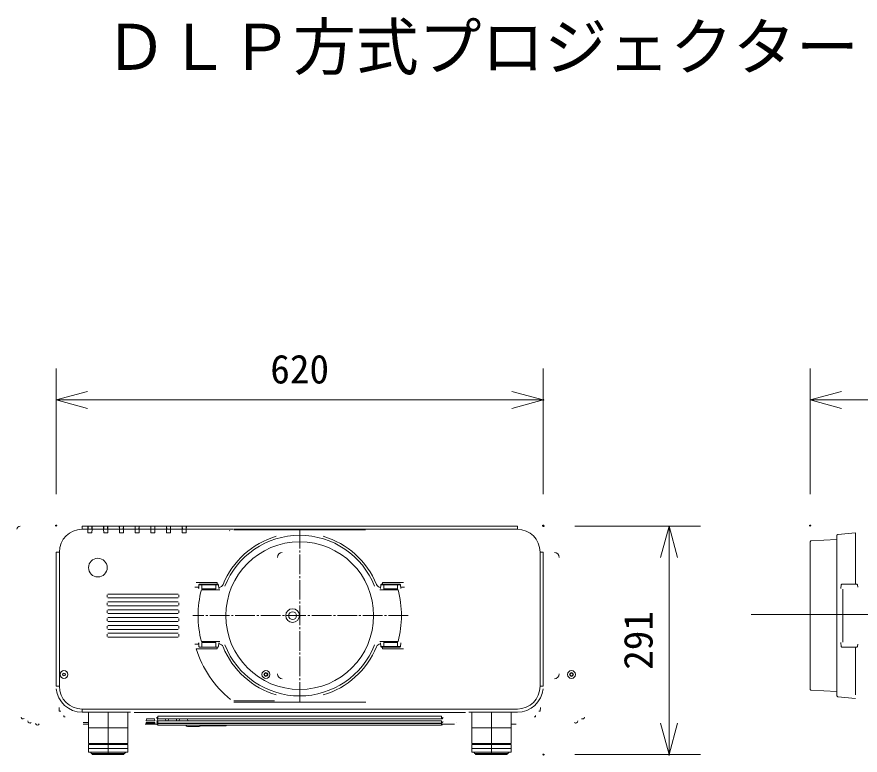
# Model space of a CAD drawing. Units: millimetres, scale not verified. Extents: x -63 to 62, y -56 to 57.
# Drawn here: x -41.1 to 12.6, y 9.8 to 56.8 of the extents above; entities that cross this region are included whole.
import ezdxf
from ezdxf.enums import TextEntityAlignment as Align

# ---------------------------------------------------------------- set-up
doc = ezdxf.new("R2010")
doc.units = ezdxf.units.MM
doc.header["$LTSCALE"] = 0.125
doc.header["$PDMODE"] = 32
doc.header["$PDSIZE"] = 0.0625
doc.linetypes.add('USER1', pattern=[13, 10, -1, 1, -1])
for name, color, linetype, lineweight in [('0-0_0', 7, 'Continuous', 18), ('0-4_GAIKEI', 7, 'Continuous', 18), ('0-5_SUNPO', 7, 'Continuous', 18), ('0-7_KIJUN', 7, 'USER1', 18)]:
    doc.layers.add(name, color=color, linetype=linetype, lineweight=lineweight)
doc.layers.add('0-1_DEFPOINTS', color=7, linetype='Continuous')
doc.layers.add('0-3_MOJI1', color=7, linetype='Continuous')
doc.styles.add('ＭＳ ゴシック', font='')
doc.styles.get('ＭＳ ゴシック').set_extended_font_data('MS Gothic')

# ---------------------------------------------------------------- blocks, each defined once
blk = doc.blocks.new('_OPEN30')
at = {"layer": '0-0_0'}
blk.add_line((0, 0), (-1, 0), dxfattribs=at)
blk.add_lwpolyline([(-1, 0.26795), (0, 0), (-1, -0.26795)], dxfattribs=at)
blk = doc.blocks.new('D6')
at = {"layer": '0-1_DEFPOINTS'}
for p in [(45.2483, 29.2372), (5.2483, 21.2372), (45.2483, 21.2372)]:
    blk.add_point(p, dxfattribs=at)
at = {"layer": '0-5_SUNPO'}
for p, q in [((5.2483, 23.2372), (5.2483, 31.2372)), ((45.2483, 23.2372), (45.2483, 31.2372)), ((7.2483, 29.2372), (43.2483, 29.2372))]:
    blk.add_line(p, q, dxfattribs=at)
at = {"layer": '0-5_SUNPO', "xscale": 2, "yscale": 2, "rotation": 180}
blk.add_blockref('_OPEN30', (5.2483, 29.2372), dxfattribs=at)
at = {"layer": '0-5_SUNPO', "xscale": 2, "yscale": 2}
blk.add_blockref('_OPEN30', (45.2483, 29.2372), dxfattribs=at)
at = {"layer": '0-5_SUNPO', "style": 'ＭＳ ゴシック'}
blk.add_text('800', height=1.833, dxfattribs=at).set_placement((23.3733, 29.7372), align=Align.BOTTOM_LEFT)
blk = doc.blocks.new('D5')
at = {"layer": '0-1_DEFPOINTS'}
for p in [(-11.738, 21.208), (-11.738, 6.6579), (-3.738, 6.6579)]:
    blk.add_point(p, dxfattribs=at)
at = {"layer": '0-5_SUNPO'}
for p, q in [((-9.738, 21.208), (-1.738, 21.208)), ((-3.738, 19.208), (-3.738, 8.6579)), ((-9.738, 6.6579), (-1.738, 6.6579))]:
    blk.add_line(p, q, dxfattribs=at)
at = {"layer": '0-5_SUNPO', "xscale": 2, "yscale": 2}
for p, rotation in [((-3.738, 21.208), 90), ((-3.738, 6.6579), 270)]:
    blk.add_blockref('_OPEN30', p, dxfattribs=dict(at, rotation=rotation))
at = {"layer": '0-5_SUNPO', "style": 'ＭＳ ゴシック'}
blk.add_text('291', height=1.833, rotation=90, dxfattribs=at).set_placement((-4.238, 12.058), align=Align.BOTTOM_LEFT)
blk = doc.blocks.new('D4')
at = {"layer": '0-1_DEFPOINTS'}
for p in [(-11.7444, 29.2372), (-42.7444, 21.2372), (-11.7444, 21.2372)]:
    blk.add_point(p, dxfattribs=at)
at = {"layer": '0-5_SUNPO'}
for p, q in [((-42.7444, 23.2372), (-42.7444, 31.2372)), ((-11.7444, 23.2372), (-11.7444, 31.2372)), ((-40.7444, 29.2372), (-13.7444, 29.2372))]:
    blk.add_line(p, q, dxfattribs=at)
at = {"layer": '0-5_SUNPO', "xscale": 2, "yscale": 2, "rotation": 180}
blk.add_blockref('_OPEN30', (-42.7444, 29.2372), dxfattribs=at)
at = {"layer": '0-5_SUNPO', "xscale": 2, "yscale": 2}
blk.add_blockref('_OPEN30', (-11.7444, 29.2372), dxfattribs=at)
at = {"layer": '0-5_SUNPO', "style": 'ＭＳ ゴシック'}
blk.add_text('620', height=1.833, dxfattribs=at).set_placement((-29.1194, 29.7372), align=Align.BOTTOM_LEFT)

msp = doc.modelspace()

# ---------------------------------------------------------------- linework, layer by layer
at = {"layer": '0-4_GAIKEI'}
for p, q in [((-36.925, 24.3525), (-9.225, 24.3525)), ((11.1675, 23.8209), (11.1176, 23.7665)), ((11.1177, 13.5385), (11.1177, 23.7665)), ((12.3025, 23.9202), (11.1674, 23.8209)), ((9.465, 23.405), (9.4177, 23.355)), ((9.4177, 13.9499), (9.4177, 23.355)), ((11.1177, 23.4916), (9.465, 23.405)), ((-38.575, 14.1525), (-38.575, 22.7025)), ((-7.575, 22.7025), (-7.575, 14.1525)), ((9.4177, 13.9499), (9.465, 13.9)), ((9.465, 13.9), (11.1177, 13.8134)), ((11.1176, 13.5385), (11.1675, 13.4841)), ((11.1674, 13.4841), (12.3025, 13.3848)), ((-36.525, 12.5025), (-36.525, 10.5025)), ((-34.025, 10.5025), (-34.025, 12.5025)), ((-12.125, 12.5025), (-12.125, 10.5025)), ((-9.625, 10.5025), (-9.625, 12.5025)), ((-36.525, 11.7525), (-36.8594, 11.7525)), ((-32.9182, 11.7525), (-32.8533, 11.7525)), ((-32.2967, 11.7525), (-32.8533, 11.7525)), ((-32.2967, 11.7525), (-32.1748, 11.7525)), ((-32.175, 11.7585), (-32.175, 11.7664)), ((-32.1, 11.6835), (-14.05, 11.6835)), ((-13.9754, 11.7525), (-13.2318, 11.7525)), ((-9.2906, 11.7525), (-9.625, 11.7525)), ((-36.525, 10.4525), (-36.525, 9.9525)), ((-34.025, 9.9525), (-34.025, 10.4525)), ((-12.125, 10.4525), (-12.125, 9.9525)), ((-9.625, 9.9525), (-9.625, 10.4525)), ((-36.525, 9.9525), (-34.025, 9.9525)), ((-12.125, 9.9525), (-9.625, 9.9525))]:
    msp.add_line(p, q, dxfattribs=at)
at = {"layer": '0-4_GAIKEI', "color": 1}
for p, q in [((-36.925, 24.3525), (-36.925, 24.1525)), ((-36.5565, 24.1525), (-36.925, 24.1525)), ((-36.56, 24.3525), (-36.5565, 24.1525)), ((-36.544, 24.1525), (-36.5475, 24.3525)), ((-36.544, 24.1525), (-36.306, 24.1525)), ((-36.306, 24.1525), (-36.3025, 24.3525)), ((-36.2935, 24.1525), (-36.29, 24.3525)), ((-35.5565, 24.1525), (-36.2935, 24.1525)), ((-35.56, 24.3525), (-35.5565, 24.1525)), ((-35.544, 24.1525), (-35.5475, 24.3525)), ((-35.544, 24.1525), (-35.306, 24.1525)), ((-35.306, 24.1525), (-35.3025, 24.3525)), ((-35.2935, 24.1525), (-35.29, 24.3525)), ((-34.5565, 24.1525), (-35.2935, 24.1525)), ((-34.56, 24.3525), (-34.5565, 24.1525)), ((-34.544, 24.1525), (-34.5475, 24.3525)), ((-34.544, 24.1525), (-34.306, 24.1525)), ((-34.306, 24.1525), (-34.3025, 24.3525)), ((-34.2935, 24.1525), (-34.29, 24.3525)), ((-33.5565, 24.1525), (-34.2935, 24.1525)), ((-33.56, 24.3525), (-33.5565, 24.1525)), ((-33.544, 24.1525), (-33.5475, 24.3525)), ((-33.544, 24.1525), (-33.306, 24.1525)), ((-33.306, 24.1525), (-33.3025, 24.3525)), ((-33.2935, 24.1525), (-33.29, 24.3525)), ((-32.5565, 24.1525), (-33.2935, 24.1525)), ((-32.56, 24.3525), (-32.5565, 24.1525)), ((-32.544, 24.1525), (-32.5475, 24.3525)), ((-32.544, 24.1525), (-32.306, 24.1525)), ((-32.306, 24.1525), (-32.3025, 24.3525)), ((-32.2935, 24.1525), (-32.29, 24.3525)), ((-31.5565, 24.1525), (-32.2935, 24.1525)), ((-31.56, 24.3525), (-31.5565, 24.1525)), ((-31.544, 24.1525), (-31.5475, 24.3525)), ((-31.544, 24.1525), (-31.306, 24.1525)), ((-31.306, 24.1525), (-31.3025, 24.3525)), ((-31.2935, 24.1525), (-31.29, 24.3525)), ((-30.5565, 24.1525), (-31.2935, 24.1525)), ((-30.56, 24.3525), (-30.5565, 24.1525)), ((-30.544, 24.1525), (-30.5475, 24.3525)), ((-30.544, 24.1525), (-30.306, 24.1525)), ((-30.306, 24.1525), (-30.3025, 24.3525)), ((-30.2935, 24.1525), (-30.29, 24.3525)), ((-27.3065, 24.1525), (-30.2935, 24.1525)), ((-18.87, 24.1534), (-27.28, 24.1534)), ((-9.225, 24.1525), (-18.8436, 24.1525)), ((-9.225, 24.3525), (-9.225, 24.1525)), ((-27.535, 24.0618), (-27.5345, 24.0611)), ((-27.2691, 24.1206), (-18.8809, 24.1206)), ((12.3025, 20.666), (12.3025, 23.9202)), ((-38.575, 22.7025), (-38.375, 22.7025)), ((-38.375, 22.7025), (-38.375, 14.1525)), ((-7.775, 14.1525), (-7.775, 22.7025)), ((-7.775, 22.7025), (-7.575, 22.7025)), ((-29.497, 20.4598), (-29.7439, 20.4598)), ((-29.6707, 20.7586), (-28.3352, 20.7586)), ((-29.5125, 20.3862), (-29.5125, 20.4474)), ((-29.489, 20.6136), (-29.5012, 20.3805)), ((-29.489, 20.6136), (-29.45, 20.6525)), ((-29.3, 20.6136), (-29.489, 20.6136)), ((-29.45, 20.6525), (-29.3, 20.6525)), ((-29.3, 20.6136), (-29.3, 20.3687)), ((-28.275, 20.6525), (-28.425, 20.6525)), ((-28.425, 20.6136), (-28.425, 20.3687)), ((-28.2361, 20.6136), (-28.425, 20.6136)), ((-28.3352, 20.7586), (-28.3352, 20.6538)), ((-28.275, 20.6525), (-28.2361, 20.6136)), ((-28.2361, 20.6136), (-28.2239, 20.3804)), ((-28.219, 20.4521), (-28.2133, 20.3847)), ((-28.2126, 20.448), (-28.2125, 20.4478)), ((-28.2125, 20.4244), (-28.2125, 20.3862)), ((-17.9375, 20.4478), (-17.9375, 20.448)), ((-17.9375, 20.3862), (-17.9375, 20.4244)), ((-17.931, 20.4521), (-17.9367, 20.3847)), ((-17.914, 20.6136), (-17.9262, 20.3805)), ((-17.914, 20.6136), (-17.875, 20.6525)), ((-17.725, 20.6136), (-17.914, 20.6136)), ((-17.875, 20.6525), (-17.725, 20.6525)), ((-17.8149, 20.7586), (-16.4794, 20.7586)), ((-17.8149, 20.7586), (-17.8149, 20.6538)), ((-17.725, 20.6136), (-17.725, 20.6525)), ((-17.725, 20.6525), (-16.85, 20.6525)), ((-17.725, 20.6136), (-17.725, 20.3687)), ((-16.85, 20.6136), (-17.725, 20.6136)), ((-16.85, 20.6525), (-16.85, 20.6136)), ((-16.7, 20.6525), (-16.85, 20.6525)), ((-16.85, 20.6136), (-16.85, 20.3687)), ((-16.6611, 20.6136), (-16.85, 20.6136)), ((-16.7, 20.6525), (-16.6611, 20.6136)), ((-16.6611, 20.6136), (-16.6489, 20.3804)), ((-16.406, 20.4598), (-16.653, 20.4598)), ((-16.6375, 20.4476), (-16.6375, 20.4474)), ((-16.6375, 20.4474), (-16.6375, 20.3862)), ((11.3787, 20.6136), (11.3659, 20.3698)), ((11.4177, 20.6525), (11.3787, 20.6136)), ((11.4177, 20.6525), (11.5677, 20.6525)), ((11.5677, 20.6525), (12.2427, 20.6525)), ((12.2427, 20.6525), (12.3927, 20.6525)), ((12.3927, 20.6525), (12.4316, 20.6136)), ((12.4316, 20.6136), (12.4392, 20.4677)), ((-35.3292, 19.8275), (-35.3292, 19.9775)), ((-35.28, 20.0266), (-30.81, 20.0266)), ((-30.7609, 19.9775), (-30.7609, 19.8275)), ((-28.1637, 20.2981), (-29.3339, 20.2981)), ((-28.4125, 20.3687), (-29.3125, 20.3687)), ((-16.8161, 20.2981), (-17.9863, 20.2981)), ((-16.8375, 20.3687), (-17.7375, 20.3687)), ((11.4828, 20.3391), (11.4828, 16.9663)), ((-35.3292, 19.3275), (-35.3292, 19.4775)), ((-30.81, 19.7784), (-35.28, 19.7784)), ((-35.28, 19.5266), (-30.81, 19.5266)), ((-30.7609, 19.4775), (-30.7609, 19.3275)), ((-35.3292, 18.8275), (-35.3292, 18.9775)), ((-30.81, 19.2784), (-35.28, 19.2784)), ((-35.28, 19.0266), (-30.81, 19.0266)), ((-30.7609, 18.9775), (-30.7609, 18.8275)), ((-35.3292, 18.3275), (-35.3292, 18.4775)), ((-30.81, 18.7784), (-35.28, 18.7784)), ((-35.28, 18.5266), (-30.81, 18.5266)), ((-30.81, 18.2784), (-35.28, 18.2784)), ((-30.7609, 18.4775), (-30.7609, 18.3275)), ((-35.3292, 17.8275), (-35.3292, 17.9775)), ((-35.28, 18.0266), (-30.81, 18.0266)), ((-30.81, 17.7784), (-35.28, 17.7784)), ((-30.7609, 17.9775), (-30.7609, 17.8275)), ((-35.3292, 17.3275), (-35.3292, 17.4775)), ((-35.28, 17.5266), (-30.81, 17.5266)), ((-30.81, 17.2784), (-35.28, 17.2784)), ((-30.7609, 17.4775), (-30.7609, 17.3275)), ((-29.7441, 16.8452), (-29.497, 16.8452)), ((-29.5125, 16.8576), (-29.5125, 16.9188)), ((-29.5125, 16.8574), (-29.5125, 16.8576)), ((-29.489, 16.6914), (-29.5012, 16.9246)), ((-29.45, 16.6525), (-29.489, 16.6914)), ((-28.275, 16.6525), (-29.45, 16.6525)), ((-29.3339, 17.0069), (-28.1637, 17.0069)), ((-29.3125, 16.9363), (-28.4125, 16.9363)), ((-29.3, 16.6914), (-29.3, 16.9363)), ((-29.3, 16.6525), (-29.3, 16.6914)), ((-28.425, 16.6914), (-28.425, 16.9363)), ((-28.425, 16.6914), (-28.425, 16.6525)), ((-28.3352, 16.5464), (-28.3352, 16.6512)), ((-28.2361, 16.6914), (-28.275, 16.6525)), ((-28.2361, 16.6914), (-28.2239, 16.9245)), ((-28.219, 16.8529), (-28.2133, 16.9203)), ((-28.2125, 16.8572), (-28.2126, 16.857)), ((-28.2125, 16.9188), (-28.2125, 16.8806)), ((-17.9863, 17.0069), (-16.8161, 17.0069)), ((-17.9375, 16.8806), (-17.9375, 16.9188)), ((-17.9375, 16.857), (-17.9375, 16.8572)), ((-17.931, 16.8529), (-17.9367, 16.9203)), ((-17.914, 16.6914), (-17.9262, 16.9246)), ((-17.875, 16.6525), (-17.914, 16.6914)), ((-17.914, 16.6914), (-17.725, 16.6914)), ((-17.875, 16.6525), (-17.725, 16.6525)), ((-17.8149, 16.5464), (-17.8149, 16.6512)), ((-17.7375, 16.9363), (-16.8375, 16.9363)), ((-17.725, 16.6914), (-17.725, 16.9363)), ((-17.725, 16.6914), (-16.85, 16.6914)), ((-16.85, 16.6914), (-16.85, 16.9363)), ((-16.85, 16.6914), (-16.6611, 16.6914)), ((-16.7, 16.6525), (-16.85, 16.6525)), ((-16.6611, 16.6914), (-16.7, 16.6525)), ((-16.6611, 16.6914), (-16.6489, 16.9245)), ((-16.6375, 16.9188), (-16.6375, 16.8576)), ((11.3787, 16.6914), (11.3659, 16.9351)), ((11.3787, 16.6914), (11.4177, 16.6525)), ((11.5677, 16.6525), (11.4177, 16.6525)), ((12.2427, 16.6525), (11.5677, 16.6525)), ((12.3927, 16.6525), (12.2427, 16.6525)), ((12.3025, 13.6009), (12.3025, 16.639)), ((12.4316, 16.6914), (12.3927, 16.6525)), ((12.4316, 16.6914), (12.4392, 16.8373)), ((-28.3352, 16.5464), (-29.6707, 16.5464)), ((-16.4794, 16.5464), (-17.8149, 16.5464)), ((-38.575, 14.1525), (-38.375, 14.1525)), ((-7.775, 14.1525), (-7.575, 14.1525)), ((-18.87, 13.1516), (-27.28, 13.1516)), ((-27.2691, 13.2187), (-24.6811, 13.2187)), ((-38.3813, 12.5719), (-38.3929, 12.7936)), ((-38.3813, 12.5719), (-38.2879, 12.5768)), ((-36.925, 12.7025), (-9.225, 12.7025)), ((-36.925, 12.7025), (-36.925, 12.5152)), ((-36.925, 12.5142), (-36.925, 12.5152)), ((-36.925, 12.5142), (-36.925, 12.5025)), ((-33.8455, 12.5025), (-36.925, 12.5025)), ((-36.525, 12.5025), (-34.025, 12.5025)), ((-35.275, 12.5025), (-35.275, 10.5025)), ((-12.5286, 12.4959), (-33.6215, 12.4959)), ((-9.225, 12.5025), (-12.3046, 12.5025)), ((-12.125, 12.5025), (-9.625, 12.5025)), ((-10.875, 12.5025), (-10.875, 10.5025)), ((-7.8621, 12.5768), (-7.7687, 12.5719)), ((-7.7571, 12.7936), (-7.7687, 12.5719)), ((-38.0805, 12.2069), (-38.0852, 12.298)), ((-38.0805, 12.2069), (-38.0009, 12.2111)), ((-36.8594, 11.8469), (-36.525, 11.8469)), ((-32.8517, 11.7842), (-32.8485, 11.8458)), ((-32.8485, 11.8458), (-32.3016, 11.8458)), ((-32.8427, 11.9564), (-32.8359, 12.088)), ((-32.3073, 11.9564), (-32.8427, 11.9564)), ((-32.8359, 12.088), (-32.3142, 12.088)), ((-32.3142, 12.088), (-32.3073, 11.9564)), ((-32.3016, 11.8458), (-32.2984, 11.7842)), ((-32.175, 12.1495), (-32.175, 12.1793)), ((-32.175, 11.8865), (-32.175, 11.9044)), ((-32.1517, 11.7842), (-32.1493, 11.83)), ((-32.1427, 11.9564), (-32.1362, 12.0826)), ((-31.6073, 11.9564), (-32.1427, 11.9564)), ((-32.1, 12.2574), (-14.05, 12.2574)), ((-32.1, 12.2574), (-32.1, 12.1874)), ((-32.1, 12.1874), (-32.1, 12.0733)), ((-32.1, 12.0733), (-14.05, 12.0733)), ((-14.05, 11.9458), (-32.1, 11.9458)), ((-32.1, 11.8115), (-32.1, 11.9458)), ((-32.1, 11.8115), (-14.05, 11.8115)), ((-31.6134, 12.0733), (-31.6073, 11.9564)), ((-31.5998, 11.8115), (-31.5984, 11.7842)), ((-31.4517, 11.7842), (-31.4503, 11.8115)), ((-31.4427, 11.9564), (-31.4367, 12.0733)), ((-30.9216, 11.9564), (-31.4427, 11.9564)), ((-30.9278, 12.0733), (-30.9216, 11.9564)), ((-30.8998, 11.8115), (-30.8984, 11.7842)), ((-30.7517, 11.7842), (-30.7503, 11.8115)), ((-30.7427, 11.9564), (-30.7367, 12.0733)), ((-30.2073, 11.9564), (-30.7427, 11.9564)), ((-30.2134, 12.0733), (-30.2073, 11.9564)), ((-30.1998, 11.8115), (-30.1984, 11.7842)), ((-14.05, 12.1874), (-14.05, 12.2574)), ((-14.05, 12.0733), (-14.05, 12.1874)), ((-14.05, 11.8115), (-14.05, 11.9458)), ((-13.975, 12.1793), (-13.975, 12.1495)), ((-13.975, 11.9044), (-13.975, 11.8865)), ((-13.0927, 11.8469), (-13.0924, 11.8469)), ((-8.1491, 12.2111), (-8.0696, 12.2069)), ((-8.0648, 12.298), (-8.0696, 12.2069)), ((-32.2984, 11.7842), (-32.8517, 11.7842)), ((-31.5984, 11.7842), (-32.1517, 11.7842)), ((-14.05, 11.7811), (-32.1, 11.7811)), ((-32.1, 11.7811), (-32.1, 11.6835)), ((-29.4839, 11.6025), (-30.2161, 11.6025)), ((-29.2801, 11.6275), (-29.3301, 11.6275)), ((-27.8699, 11.6275), (-29.2801, 11.6275)), ((-27.8199, 11.6275), (-27.8699, 11.6275)), ((-14.05, 11.6835), (-14.05, 11.7811)), ((-13.975, 11.7664), (-13.975, 11.7585)), ((-36.525, 10.5025), (-34.025, 10.5025)), ((-36.525, 10.4525), (-35.275, 10.4525)), ((-36.325, 10.5025), (-36.325, 10.4525)), ((-35.275, 10.5025), (-35.275, 10.4525)), ((-35.275, 10.4525), (-35.275, 9.9525)), ((-35.275, 10.4525), (-35.275, 9.9525)), ((-35.275, 10.4525), (-34.025, 10.4525)), ((-34.225, 10.5025), (-34.225, 10.4525)), ((-12.125, 10.5025), (-9.625, 10.5025)), ((-12.125, 10.4525), (-10.875, 10.4525)), ((-11.925, 10.5025), (-11.925, 10.4525)), ((-10.875, 10.5025), (-10.875, 10.4525)), ((-10.875, 10.4525), (-10.875, 9.9525)), ((-10.875, 10.4525), (-10.875, 9.9525)), ((-10.875, 10.4525), (-10.875, 9.9525)), ((-10.875, 10.4525), (-9.625, 10.4525)), ((-9.825, 10.5025), (-9.825, 10.4525)), ((-36.4, 9.9525), (-36.325, 9.8775)), ((-36.325, 9.8775), (-34.225, 9.8775)), ((-36.2875, 9.8775), (-36.2875, 9.8025)), ((-36.2875, 9.8025), (-34.2625, 9.8025)), ((-35.275, 9.8775), (-35.275, 9.9525)), ((-35.275, 9.8775), (-35.275, 9.8025)), ((-34.2625, 9.8025), (-34.2625, 9.8775)), ((-34.225, 9.8775), (-34.15, 9.9525)), ((-12, 9.9525), (-11.925, 9.8775)), ((-11.925, 9.8775), (-9.825, 9.8775)), ((-11.8875, 9.8775), (-11.8875, 9.8025)), ((-11.8875, 9.8025), (-9.8625, 9.8025)), ((-10.875, 9.8775), (-10.875, 9.9525)), ((-10.875, 9.8775), (-10.875, 9.8025)), ((-9.8625, 9.8025), (-9.8625, 9.8775)), ((-9.825, 9.8775), (-9.75, 9.9525))]:
    msp.add_line(p, q, dxfattribs=at)
for points in [[(-36.5565, 24.1525), (-36.5527, 23.9325), (-36.2974, 23.9325), (-36.2935, 24.1525)], [(-35.5565, 24.1525), (-35.5527, 23.9325), (-35.2974, 23.9325), (-35.2935, 24.1525)], [(-34.5565, 24.1525), (-34.5527, 23.9325), (-34.2974, 23.9325), (-34.2935, 24.1525)], [(-33.5565, 24.1525), (-33.5527, 23.9325), (-33.2974, 23.9325), (-33.2935, 24.1525)], [(-32.5565, 24.1525), (-32.5527, 23.9325), (-32.2974, 23.9325), (-32.2935, 24.1525)], [(-31.5565, 24.1525), (-31.5527, 23.9325), (-31.2974, 23.9325), (-31.2935, 24.1525)], [(-30.5565, 24.1525), (-30.5527, 23.9325), (-30.2974, 23.9325), (-30.2935, 24.1525)], [(-16.85, 16.6914), (-16.85, 16.6525), (-17.725, 16.6525), (-17.725, 16.6914)], [(-36.525, 11.5025), (-35.275, 11.5025), (-34.025, 11.5025)], [(-12.125, 11.5025), (-10.875, 11.5025), (-9.625, 11.5025)], [(-36.525, 10.2025), (-35.275, 10.2025), (-34.025, 10.2025)], [(-12.125, 10.2025), (-10.875, 10.2025), (-9.625, 10.2025)]]:
    msp.add_lwpolyline(points, dxfattribs=at)
msp.add_lwpolyline([(-28.425, 20.6136), (-29.3, 20.6136), (-29.3, 20.6525), (-28.425, 20.6525)], close=True, dxfattribs=at)
at = {"layer": '0-4_GAIKEI'}
msp.add_circle((-23.075, 18.6525), 4.7025, dxfattribs=at)
at = {"layer": '0-4_GAIKEI', "color": 1}
for centre, radius in [((-35.925, 21.7075), 0.5956), ((-23.529, 18.6525), 0.4387), ((-23.529, 18.6525), 0.25), ((-38.079, 14.9025), 0.2515), ((-25.229, 14.9025), 0.2515), ((-5.779, 14.9025), 0.2515), ((-38.079, 14.9025), 0.085), ((-25.229, 14.9025), 0.1229), ((-25.229, 14.9025), 0.085), ((-5.779, 14.9025), 0.1229), ((-5.779, 14.9025), 0.085)]:
    msp.add_circle(centre, radius, dxfattribs=at)
at = {"layer": '0-4_GAIKEI'}
for centre, radius, start, end in [((-40.879, 24.1525), 0.2, 90, 180), ((-32.1, 11.7585), 0.075, 180, 270), ((-14.05, 11.7585), 0.075, 270, 0)]:
    msp.add_arc(centre, radius, start, end, dxfattribs=at)
at = {"layer": '0-4_GAIKEI', "color": 1}
for centre, radius, start, end in [((-36.925, 22.7025), 1.45, 90, 180), ((-9.225, 22.7025), 1.45, 0, 90), ((-23.075, 18.6525), 5.2677, 106.46626, 157.85683), ((-23.075, 18.6525), 5.114, 21.44481, 158.55519), ((-23.075, 18.6525), 5.2677, 22.14317, 73.53374), ((-24.189, 22.36), 0.3105, 90, 180), ((-6.869, 22.36), 0.3105, 0, 90), ((-23.075, 18.6525), 6.4716, 165.26887, 194.73964), ((-23.075, 18.6525), 6.4716, 345.26887, 14.73964), ((-23.075, 18.6525), 5.2677, 202.14317, 253.53374), ((-23.075, 18.6525), 5.114, 201.44481, 338.55519), ((-23.075, 18.6525), 5.2677, 286.46626, 337.85683), ((-23.075, 18.6525), 6.9238, 197.70939, 230.39916), ((-24.189, 14.945), 0.3105, 180, 270), ((-6.869, 14.945), 0.3105, 270, 0), ((-36.925, 14.1525), 1.65, 185.21591, 270), ((-36.925, 14.1525), 1.45, 180, 270), ((-9.225, 14.1525), 1.45, 270, 0), ((-9.225, 14.1525), 1.65, 270, 354.78409), ((-40.6772, 12.1983), 0.125, 185, 303.45711), ((-40.2534, 11.9365), 0.125, 174.28884, 318.35258), ((-32.1, 11.8865), 0.075, 180, 270), ((-32.1, 12.1483), 0.075, 185.88695, 270), ((-14.05, 12.1483), 0.075, 270, 354.12509), ((-14.05, 11.8865), 0.075, 270, 0), ((-5.5046, 11.9365), 0.125, 222.39114, 4.26697), ((-5.0807, 12.1983), 0.125, 239.04285, 355), ((-39.772, 11.8085), 0.125, 192.42075, 334.36187), ((-30.2161, 11.7025), 0.1, 190.97626, 270), ((-29.4839, 11.7025), 0.1, 270, 330.4125), ((-29.3301, 11.7275), 0.1, 206.12976, 270), ((-29.2801, 11.7275), 0.1, 206.12976, 270), ((-27.8699, 11.7275), 0.1, 270, 333.87024), ((-27.8199, 11.7275), 0.1, 270, 333.87024)]:
    msp.add_arc(centre, radius, start, end, dxfattribs=at)
for centre, major_axis, start_param, end_param in [((-28.231, 20.7506), (0.2489, 0.1674), 4.1627635, 5.301994), ((-17.9191, 20.7506), (-0.2489, 0.1674), 0.9811913, 2.1204218), ((-28.231, 16.5544), (-0.2489, 0.1674), 4.122784, 5.2620145), ((-17.9191, 16.5544), (0.2489, 0.1674), 1.0211709, 2.1604013)]:
    msp.add_ellipse(centre, major_axis=major_axis, ratio=0.994487, start_param=start_param, end_param=end_param, dxfattribs=at)
at = {"layer": '0-7_KIJUN'}
for p, q in [((-23.075, 24.1699), (-23.075, 13.1351)), ((-16.1785, 18.6525), (-29.8842, 18.6525))]:
    msp.add_line(p, q, dxfattribs=at)
at = {"layer": '0-7_KIJUN', "linetype": 'Continuous'}
msp.add_line((13.3596, 18.7158), (5.6638, 18.7158), dxfattribs=at)
at = {"layer": '0-7_KIJUN'}
msp.add_point((-23.075, 18.6525), dxfattribs=at)

# ---------------------------------------------------------------- block references
at = {"layer": '0-5_SUNPO'}
for name in ['D4', 'D6', 'D5']:
    msp.add_blockref(name, (4.1693, 3.1445), dxfattribs=at)

# ---------------------------------------------------------------- texts
at = {"layer": '0-3_MOJI1', "style": 'ＭＳ ゴシック'}
msp.add_text('ＤＬＰ方式プロジェクター', height=2.933, dxfattribs=at).set_placement((-35.5089, 52.5179), align=Align.BOTTOM_LEFT)

doc.saveas('drawing.dxf')
